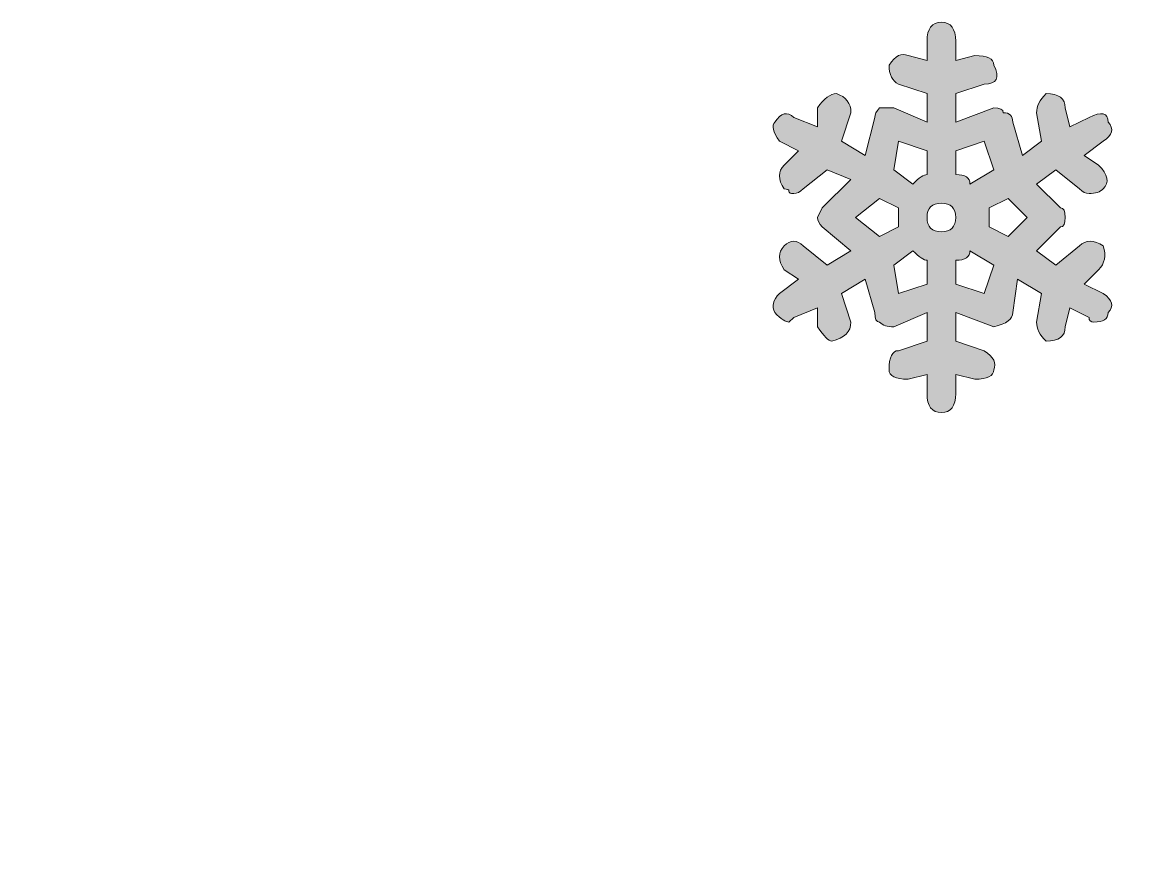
# Model space of a CAD drawing. Header units: inches. Extents: x 89 to 991, y -981 to -100.
# Drawn here: x 173.7 to 258.3, y -241.9 to -177.4 of the extents above; entities that cross this region are included whole.
import ezdxf

# ---------------------------------------------------------------- set-up
doc = ezdxf.new("R2010")
doc.units = ezdxf.units.IN
doc.header["$MEASUREMENT"] = 0
doc.layers.add('Layer 1', color=7, linetype='Continuous')

# ---------------------------------------------------------------- blocks, each defined once
blk = doc.blocks.new('block 2')
at = {"layer": 'Layer 1', "true_color": 0xffffff}
h = blk.add_hatch(color=7, dxfattribs=at)
h.dxf.hatch_style = 2
edge = h.paths.add_edge_path()
edge.add_spline(control_points=[(230.859, -199.471), (231.341, -199.957), (231.702, -200.194), (231.945, -200.194), (231.945, -200.194), (232.305, -199.832), (232.305, -199.832), (232.305, -199.832), (234.115, -199.109), (234.115, -199.109), (234.115, -199.109), (234.115, -200.556), (234.115, -200.556), (234.594, -201.279), (234.958, -201.641), (235.2, -201.641), (236.161, -201.403), (236.646, -200.917), (236.646, -200.194), (236.646, -200.194), (235.924, -198.024), (235.924, -198.024), (235.924, -198.024), (237.731, -196.94), (237.731, -196.94), (237.731, -196.94), (238.456, -199.471), (238.456, -199.471), (238.456, -199.957), (238.574, -200.194), (238.816, -200.194), (239.053, -200.438), (239.414, -200.556), (239.902, -200.556), (239.902, -200.556), (242.433, -199.471), (242.433, -199.471), (242.433, -199.471), (242.433, -201.641), (242.433, -201.641), (242.433, -201.641), (240.262, -202.364), (240.262, -202.364), (239.778, -202.364), (239.541, -202.85), (239.541, -203.81), (239.541, -204.296), (240.02, -204.533), (240.987, -204.533), (240.987, -204.533), (242.433, -204.173), (242.433, -204.173), (242.433, -204.173), (242.433, -205.619), (242.433, -205.619), (242.433, -206.585), (242.793, -207.066), (243.518, -207.066), (244.239, -207.066), (244.603, -206.585), (244.603, -205.619), (244.603, -205.619), (244.603, -204.173), (244.603, -204.173), (244.603, -204.173), (246.049, -204.533), (246.049, -204.533), (247.01, -204.533), (247.495, -204.296), (247.495, -203.81), (247.732, -203.33), (247.495, -202.85), (246.773, -202.364), (246.773, -202.364), (244.603, -201.641), (244.603, -201.641), (244.603, -201.641), (244.603, -199.471), (244.603, -199.471), (244.603, -199.471), (247.495, -200.556), (247.495, -200.556), (248.456, -200.318), (248.941, -199.957), (248.941, -199.471), (248.941, -199.471), (249.304, -196.94), (249.304, -196.94), (249.304, -196.94), (251.111, -198.024), (251.111, -198.024), (251.111, -198.024), (250.75, -200.194), (250.75, -200.194), (250.75, -200.68), (250.987, -201.161), (251.472, -201.641), (252.433, -201.641), (252.921, -201.279), (252.921, -200.556), (252.921, -200.556), (253.282, -199.109), (253.282, -199.109), (253.282, -199.109), (254.728, -199.832), (254.728, -199.832), (254.728, -200.076), (254.846, -200.194), (255.091, -200.194), (255.813, -200.194), (256.174, -199.957), (256.174, -199.471), (256.656, -198.99), (256.537, -198.51), (255.813, -198.024), (255.813, -198.024), (254.367, -197.301), (254.367, -197.301), (254.367, -197.301), (255.452, -196.216), (255.452, -196.216), (255.931, -195.736), (256.05, -195.132), (255.813, -194.407), (255.091, -193.928), (254.485, -193.928), (254.006, -194.407), (254.006, -194.407), (252.196, -195.855), (252.196, -195.855), (252.196, -195.855), (250.75, -194.77), (250.75, -194.77), (250.75, -194.77), (252.557, -192.961), (252.557, -192.961), (252.797, -192.961), (252.921, -192.725), (252.921, -192.238), (252.921, -191.758), (252.797, -191.515), (252.557, -191.515), (252.557, -191.515), (250.75, -189.707), (250.75, -189.707), (250.75, -189.707), (252.196, -188.622), (252.196, -188.622), (252.196, -188.622), (254.006, -190.068), (254.006, -190.068), (254.243, -190.312), (254.485, -190.43), (254.728, -190.43), (255.21, -190.43), (255.57, -190.312), (255.813, -190.068), (256.292, -189.588), (256.174, -188.983), (255.452, -188.26), (255.452, -188.26), (254.367, -187.537), (254.367, -187.537), (254.367, -187.537), (255.813, -186.452), (255.813, -186.452), (256.537, -185.971), (256.656, -185.492), (256.174, -185.006), (256.174, -184.283), (255.689, -184.163), (254.728, -184.644), (254.728, -184.644), (253.282, -185.367), (253.282, -185.367), (253.282, -185.367), (252.921, -183.921), (252.921, -183.921), (252.921, -183.198), (252.433, -182.836), (251.472, -182.836), (250.987, -183.322), (250.75, -183.802), (250.75, -184.283), (250.75, -184.283), (251.111, -186.452), (251.111, -186.452), (251.111, -186.452), (249.665, -187.537), (249.665, -187.537), (249.665, -187.537), (248.941, -185.006), (248.941, -185.006), (248.941, -184.525), (248.699, -184.283), (248.219, -184.283), (248.219, -184.045), (247.977, -183.921), (247.495, -183.921), (247.495, -183.921), (244.603, -185.006), (244.603, -185.006), (244.603, -185.006), (244.603, -182.836), (244.603, -182.836), (244.603, -182.836), (246.773, -182.113), (246.773, -182.113), (247.732, -182.113), (247.977, -181.632), (247.495, -180.665), (247.495, -180.186), (247.01, -179.942), (246.049, -179.942), (246.049, -179.942), (244.603, -180.304), (244.603, -180.304), (244.603, -180.304), (244.603, -178.857), (244.603, -178.857), (244.603, -177.897), (244.239, -177.411), (243.518, -177.411), (242.793, -177.411), (242.433, -177.897), (242.433, -178.857), (242.433, -178.857), (242.433, -180.304), (242.433, -180.304), (242.433, -180.304), (240.987, -179.942), (240.987, -179.942), (240.499, -179.705), (240.02, -179.942), (239.541, -180.665), (239.541, -181.39), (239.778, -181.876), (240.262, -182.113), (240.262, -182.113), (242.433, -182.836), (242.433, -182.836), (242.433, -182.836), (242.433, -185.006), (242.433, -185.006), (242.433, -185.006), (239.902, -183.921), (239.902, -183.921), (239.902, -183.921), (238.816, -183.921), (238.816, -183.921), (238.574, -184.163), (238.456, -184.407), (238.456, -184.644), (238.456, -184.644), (237.731, -187.537), (237.731, -187.537), (237.731, -187.537), (235.924, -186.452), (235.924, -186.452), (235.924, -186.452), (236.646, -184.283), (236.646, -184.283), (236.646, -183.559), (236.285, -183.079), (235.561, -182.836), (235.076, -182.836), (234.594, -183.198), (234.115, -183.921), (234.115, -183.921), (234.115, -185.367), (234.115, -185.367), (234.115, -185.367), (232.305, -184.644), (232.305, -184.644), (231.821, -184.163), (231.341, -184.283), (230.859, -185.006), (230.617, -185.248), (230.736, -185.729), (231.223, -186.452), (231.223, -186.452), (232.669, -187.175), (232.669, -187.175), (232.669, -187.175), (231.584, -188.26), (231.584, -188.26), (231.096, -188.746), (231.096, -189.345), (231.584, -190.068), (231.821, -190.068), (231.945, -190.13), (231.945, -190.249), (231.945, -190.374), (232.063, -190.43), (232.305, -190.43), (232.545, -190.43), (232.787, -190.312), (233.03, -190.068), (233.03, -190.068), (234.839, -188.622), (234.839, -188.622), (234.839, -188.622), (236.646, -189.345), (236.646, -189.345), (236.646, -189.345), (234.476, -191.515), (234.476, -191.515), (234.476, -191.515), (234.115, -192.238), (234.115, -192.238), (234.115, -192.481), (234.233, -192.725), (234.476, -192.961), (234.476, -192.961), (236.646, -194.77), (236.646, -194.77), (236.646, -194.77), (234.839, -195.855), (234.839, -195.855), (234.839, -195.855), (233.03, -194.407), (233.03, -194.407), (232.545, -193.928), (232.063, -193.928), (231.584, -194.407), (231.096, -194.894), (231.096, -195.493), (231.584, -196.216), (231.584, -196.216), (232.669, -196.94), (232.669, -196.94), (232.669, -196.94), (231.223, -198.024), (231.223, -198.024), (230.736, -198.51), (230.617, -198.99), (230.859, -199.471)], knot_values=[0, 0, 0, 0, 1, 1, 1, 2, 2, 2, 3, 3, 3, 4, 4, 4, 5, 5, 5, 6, 6, 6, 7, 7, 7, 8, 8, 8, 9, 9, 9, 10, 10, 10, 11, 11, 11, 12, 12, 12, 13, 13, 13, 14, 14, 14, 15, 15, 15, 16, 16, 16, 17, 17, 17, 18, 18, 18, 19, 19, 19, 20, 20, 20, 21, 21, 21, 22, 22, 22, 23, 23, 23, 24, 24, 24, 25, 25, 25, 26, 26, 26, 27, 27, 27, 28, 28, 28, 29, 29, 29, 30, 30, 30, 31, 31, 31, 32, 32, 32, 33, 33, 33, 34, 34, 34, 35, 35, 35, 36, 36, 36, 37, 37, 37, 38, 38, 38, 39, 39, 39, 40, 40, 40, 41, 41, 41, 42, 42, 42, 43, 43, 43, 44, 44, 44, 45, 45, 45, 46, 46, 46, 47, 47, 47, 48, 48, 48, 49, 49, 49, 50, 50, 50, 51, 51, 51, 52, 52, 52, 53, 53, 53, 54, 54, 54, 55, 55, 55, 56, 56, 56, 57, 57, 57, 58, 58, 58, 59, 59, 59, 60, 60, 60, 61, 61, 61, 62, 62, 62, 63, 63, 63, 64, 64, 64, 65, 65, 65, 66, 66, 66, 67, 67, 67, 68, 68, 68, 69, 69, 69, 70, 70, 70, 71, 71, 71, 72, 72, 72, 73, 73, 73, 74, 74, 74, 75, 75, 75, 76, 76, 76, 77, 77, 77, 78, 78, 78, 79, 79, 79, 80, 80, 80, 81, 81, 81, 82, 82, 82, 83, 83, 83, 84, 84, 84, 85, 85, 85, 86, 86, 86, 87, 87, 87, 88, 88, 88, 89, 89, 89, 90, 90, 90, 91, 91, 91, 92, 92, 92, 93, 93, 93, 94, 94, 94, 95, 95, 95, 96, 96, 96, 97, 97, 97, 98, 98, 98, 99, 99, 99, 100, 100, 100, 101, 101, 101, 102, 102, 102, 103, 103, 103, 104, 104, 104, 105, 105, 105, 106, 106, 106, 107, 107, 107, 108, 108, 108, 109, 109, 109, 110, 110, 110, 111, 111, 111, 112, 112, 112, 112], degree=3, periodic=1)
edge = h.paths.add_edge_path()
edge.add_spline(control_points=[(242.433, -197.301), (242.433, -197.301), (240.262, -198.024), (240.262, -198.024), (240.262, -198.024), (239.902, -195.855), (239.902, -195.855), (239.902, -195.855), (241.348, -194.77), (241.348, -194.77), (241.827, -195.256), (242.19, -195.493), (242.433, -195.493), (242.433, -195.493), (242.433, -197.301), (242.433, -197.301)], knot_values=[0, 0, 0, 0, 1, 1, 1, 2, 2, 2, 3, 3, 3, 4, 4, 4, 5, 5, 5, 5], degree=3, periodic=1)
edge = h.paths.add_edge_path()
edge.add_spline(control_points=[(246.773, -198.024), (246.773, -198.024), (244.603, -197.301), (244.603, -197.301), (244.603, -197.301), (244.603, -195.493), (244.603, -195.493), (245.325, -195.493), (245.688, -195.256), (245.688, -194.77), (245.688, -194.77), (247.495, -195.855), (247.495, -195.855), (247.495, -195.855), (246.773, -198.024), (246.773, -198.024)], knot_values=[0, 0, 0, 0, 1, 1, 1, 2, 2, 2, 3, 3, 3, 4, 4, 4, 5, 5, 5, 5], degree=3, periodic=1)
h.paths.add_polyline_path([(248.58, -190.791), (250.026, -192.238), (248.58, -193.684), (247.134, -192.961), (247.134, -192.238), (247.134, -191.515)])
edge = h.paths.add_edge_path()
edge.add_spline(control_points=[(244.603, -187.175), (244.603, -187.175), (246.773, -186.452), (246.773, -186.452), (246.773, -186.452), (247.495, -188.622), (247.495, -188.622), (247.495, -188.622), (245.688, -189.707), (245.688, -189.707), (245.688, -189.227), (245.325, -188.983), (244.603, -188.983), (244.603, -188.983), (244.603, -187.175), (244.603, -187.175)], knot_values=[0, 0, 0, 0, 1, 1, 1, 2, 2, 2, 3, 3, 3, 4, 4, 4, 5, 5, 5, 5], degree=3, periodic=1)
edge = h.paths.add_edge_path()
edge.add_spline(control_points=[(243.518, -191.153), (244.239, -191.153), (244.603, -191.515), (244.603, -192.238), (244.603, -192.961), (244.239, -193.324), (243.518, -193.324), (242.793, -193.324), (242.433, -192.961), (242.433, -192.238), (242.433, -191.515), (242.793, -191.153), (243.518, -191.153)], knot_values=[0, 0, 0, 0, 1, 1, 1, 2, 2, 2, 3, 3, 3, 4, 4, 4, 4], degree=3, periodic=1)
edge = h.paths.add_edge_path()
edge.add_spline(control_points=[(240.262, -186.452), (240.262, -186.452), (242.433, -187.175), (242.433, -187.175), (242.433, -187.175), (242.433, -188.983), (242.433, -188.983), (242.19, -188.983), (241.827, -189.227), (241.348, -189.707), (241.348, -189.707), (239.902, -188.622), (239.902, -188.622), (239.902, -188.622), (240.262, -186.452), (240.262, -186.452)], knot_values=[0, 0, 0, 0, 1, 1, 1, 2, 2, 2, 3, 3, 3, 4, 4, 4, 5, 5, 5, 5], degree=3, periodic=1)
h.paths.add_polyline_path([(238.816, -190.791), (240.262, -191.515), (240.262, -192.238), (240.262, -192.961), (238.816, -193.684), (237.007, -192.238)])
h = blk.add_hatch(color=7, dxfattribs=at)
h.dxf.hatch_style = 2
edge = h.paths.add_edge_path()
edge.add_spline(control_points=[(189.453, -433.451), (194.877, -440.92), (201.692, -446.831), (209.886, -451.17), (218.08, -455.51), (227.725, -457.68), (238.816, -457.68), (249.902, -457.68), (260.39, -453.758), (270.278, -445.926), (280.16, -438.089), (288.78, -428.207), (296.136, -416.273), (303.487, -404.338), (309.274, -391.319), (313.493, -377.216), (317.71, -363.112), (319.824, -349.793), (319.824, -337.255), (319.824, -332.915), (319.824, -328.638), (319.824, -324.416), (319.824, -320.202), (319.579, -316.043), (319.1, -311.941), (319.1, -311.941), (318.739, -307.239), (318.739, -307.239), (318.015, -293.016), (316.687, -279.336), (314.759, -266.193), (312.828, -253.055), (310.782, -241.483), (308.612, -231.475), (306.441, -221.475), (304.209, -213.456), (301.923, -207.427), (299.629, -201.403), (297.763, -198.386), (296.317, -198.386), (292.213, -198.386), (288.661, -199.291), (285.648, -201.099), (282.63, -202.907), (280.098, -205.019), (278.055, -207.427), (276.003, -209.839), (274.495, -212.19), (273.534, -214.479), (272.567, -216.773), (272.088, -218.276), (272.088, -218.999), (272.088, -220.209), (272.809, -224.062), (274.258, -230.572), (275.704, -237.082), (277.33, -244.981), (279.14, -254.259), (280.947, -263.543), (282.694, -273.669), (284.383, -284.636), (286.065, -295.611), (287.274, -306.396), (287.999, -317.003), (282.449, -318.935), (277.026, -321.043), (271.724, -323.332), (266.419, -325.626), (261.239, -328.096), (256.174, -330.745), (253.282, -323.513), (249.243, -317.183), (244.059, -311.759), (238.873, -306.334), (232.427, -303.623), (224.712, -303.623), (218.204, -303.623), (211.873, -305.673), (205.726, -309.77), (199.578, -313.873), (194.155, -319.235), (189.453, -325.863), (184.752, -332.497), (180.955, -339.966), (178.061, -348.284), (175.169, -356.602), (173.723, -364.982), (173.723, -373.418), (173.723, -385.471), (174.988, -396.62), (177.519, -406.87), (180.05, -417.114), (184.028, -425.974), (189.453, -433.451)], knot_values=[0, 0, 0, 0, 1, 1, 1, 2, 2, 2, 3, 3, 3, 4, 4, 4, 5, 5, 5, 6, 6, 6, 7, 7, 7, 8, 8, 8, 9, 9, 9, 10, 10, 10, 11, 11, 11, 12, 12, 12, 13, 13, 13, 14, 14, 14, 15, 15, 15, 16, 16, 16, 17, 17, 17, 18, 18, 18, 19, 19, 19, 20, 20, 20, 21, 21, 21, 22, 22, 22, 23, 23, 23, 24, 24, 24, 25, 25, 25, 26, 26, 26, 27, 27, 27, 28, 28, 28, 29, 29, 29, 30, 30, 30, 31, 31, 31, 31], degree=3, periodic=1)
edge = h.paths.add_edge_path()
edge.add_spline(control_points=[(287.638, -221.531), (287.393, -220.808), (287.514, -220.446), (287.999, -220.446), (288.723, -219.723), (289.084, -219.847), (289.084, -220.808), (293.18, -235.035), (296.435, -249.739), (298.848, -264.927), (301.255, -280.117), (302.701, -295.186), (303.188, -310.132), (304.871, -310.375), (306.317, -311.098), (307.526, -312.301), (308.73, -313.51), (309.336, -314.958), (309.336, -316.642), (309.336, -318.574), (308.73, -320.139), (307.526, -321.342), (306.317, -322.553), (304.871, -323.276), (303.188, -323.513), (302.943, -325.683), (302.825, -327.795), (302.825, -329.842), (302.825, -331.892), (302.701, -333.999), (302.464, -336.17), (301.979, -343.646), (301.199, -351.358), (300.113, -359.315), (299.028, -367.271), (297.34, -375.17), (295.051, -383.001), (292.757, -390.833), (289.862, -398.248), (286.372, -405.242), (282.875, -412.232), (278.472, -418.623), (273.173, -424.409), (272.928, -424.647), (272.685, -424.771), (272.448, -424.771), (272.206, -424.771), (271.964, -424.647), (271.724, -424.409), (271.482, -424.166), (271.482, -423.804), (271.724, -423.325), (276.789, -418.261), (281.065, -412.17), (284.563, -405.061), (288.055, -397.947), (291.009, -390.416), (293.425, -382.459), (295.829, -374.503), (297.639, -366.491), (298.848, -358.41), (300.051, -350.336), (300.776, -342.922), (301.018, -336.17), (301.018, -333.999), (301.075, -331.83), (301.199, -329.66), (301.317, -327.491), (301.379, -325.445), (301.379, -323.513), (297.763, -322.79), (295.956, -320.501), (295.956, -316.642), (295.956, -313.024), (297.763, -310.855), (301.379, -310.132), (300.894, -295.186), (299.51, -280.179), (297.221, -265.107), (294.927, -250.043), (291.734, -235.516), (287.638, -221.531)], knot_values=[0, 0, 0, 0, 1, 1, 1, 2, 2, 2, 3, 3, 3, 4, 4, 4, 5, 5, 5, 6, 6, 6, 7, 7, 7, 8, 8, 8, 9, 9, 9, 10, 10, 10, 11, 11, 11, 12, 12, 12, 13, 13, 13, 14, 14, 14, 15, 15, 15, 16, 16, 16, 17, 17, 17, 18, 18, 18, 19, 19, 19, 20, 20, 20, 21, 21, 21, 22, 22, 22, 23, 23, 23, 24, 24, 24, 25, 25, 25, 26, 26, 26, 27, 27, 27, 27], degree=3, periodic=1)
edge = h.paths.add_edge_path()
edge.add_spline(control_points=[(255.091, -352.082), (255.813, -356.185), (256.174, -359.919), (256.174, -363.292), (256.174, -373.418), (254.367, -380.894), (250.75, -385.714), (247.134, -390.534), (243.157, -392.947), (238.816, -392.947), (233.991, -392.947), (230.138, -391.139), (227.243, -387.522), (224.351, -383.906), (222.905, -379.691), (222.905, -374.865), (222.905, -368.598), (225.555, -362.512), (230.859, -356.602), (236.161, -350.697), (243.157, -345.092), (251.836, -339.786), (253.282, -343.888), (254.367, -347.985), (255.091, -352.082)], knot_values=[0, 0, 0, 0, 1, 1, 1, 2, 2, 2, 3, 3, 3, 4, 4, 4, 5, 5, 5, 6, 6, 6, 7, 7, 7, 8, 8, 8, 8], degree=3, periodic=1)
edge = h.paths.add_edge_path()
edge.add_spline(control_points=[(184.572, -349.731), (186.984, -342.623), (190.175, -336.113), (194.155, -330.203), (198.132, -324.297), (202.653, -319.354), (207.715, -315.375), (212.778, -311.398), (217.84, -309.408), (222.905, -309.408), (228.689, -309.408), (233.934, -311.884), (238.636, -316.822), (243.337, -321.766), (247.01, -327.615), (249.665, -334.361), (240.499, -340.148), (233.086, -346.358), (227.423, -352.986), (221.758, -359.619), (218.925, -366.908), (218.925, -374.865), (218.925, -379.447), (219.65, -383.24), (221.096, -386.257), (222.542, -389.269), (224.351, -391.681), (226.521, -393.489), (228.689, -395.298), (230.978, -396.62), (233.391, -397.467), (235.798, -398.309), (237.968, -398.734), (239.902, -398.734), (243.997, -398.734), (247.552, -397.648), (250.57, -395.478), (253.581, -393.309), (256.112, -390.596), (258.164, -387.342), (260.21, -384.087), (261.78, -380.352), (262.865, -376.131), (263.95, -371.915), (264.491, -367.875), (264.491, -364.016), (264.491, -360.886), (264.007, -356.727), (263.045, -351.54), (262.079, -346.358), (260.633, -340.995), (258.707, -335.447), (263.045, -333.039), (267.747, -330.689), (272.809, -328.394), (277.874, -326.106), (282.937, -323.999), (287.999, -322.067), (287.999, -323.513), (288.055, -325.084), (288.179, -326.767), (288.298, -328.456), (288.36, -330.022), (288.36, -331.468), (288.36, -342.08), (286.79, -353.652), (283.658, -366.185), (280.524, -378.724), (276.302, -390.291), (271.002, -400.903), (265.695, -411.509), (259.548, -420.37), (252.557, -427.484), (245.562, -434.591), (238.092, -438.151), (230.138, -438.151), (214.224, -438.151), (202.053, -432.184), (193.611, -420.25), (185.175, -408.317), (180.955, -391.619), (180.955, -370.164), (180.955, -363.654), (182.164, -356.846), (184.572, -349.731)], knot_values=[0, 0, 0, 0, 1, 1, 1, 2, 2, 2, 3, 3, 3, 4, 4, 4, 5, 5, 5, 6, 6, 6, 7, 7, 7, 8, 8, 8, 9, 9, 9, 10, 10, 10, 11, 11, 11, 12, 12, 12, 13, 13, 13, 14, 14, 14, 15, 15, 15, 16, 16, 16, 17, 17, 17, 18, 18, 18, 19, 19, 19, 20, 20, 20, 21, 21, 21, 22, 22, 22, 23, 23, 23, 24, 24, 24, 25, 25, 25, 26, 26, 26, 27, 27, 27, 28, 28, 28, 28], degree=3, periodic=1)
at = {"layer": 'Layer 1', "lineweight": 0}
for points in [[(238.816, -190.791), (240.262, -191.515), (240.262, -192.238), (240.262, -192.961), (238.816, -193.684), (237.007, -192.238), (238.816, -190.791)], [(248.58, -190.791), (250.026, -192.238), (248.58, -193.684), (247.134, -192.961), (247.134, -192.238), (247.134, -191.515), (248.58, -190.791)]]:
    blk.add_lwpolyline(points, dxfattribs=at)
for points, knots in [([(230.859, -199.471), (231.341, -199.957), (231.702, -200.194), (231.945, -200.194), (231.945, -200.194), (232.305, -199.832), (232.305, -199.832), (232.305, -199.832), (234.115, -199.109), (234.115, -199.109), (234.115, -199.109), (234.115, -200.556), (234.115, -200.556), (234.594, -201.279), (234.958, -201.641), (235.2, -201.641), (236.161, -201.403), (236.646, -200.917), (236.646, -200.194), (236.646, -200.194), (235.924, -198.024), (235.924, -198.024), (235.924, -198.024), (237.731, -196.94), (237.731, -196.94), (237.731, -196.94), (238.456, -199.471), (238.456, -199.471), (238.456, -199.957), (238.574, -200.194), (238.816, -200.194), (239.053, -200.438), (239.414, -200.556), (239.902, -200.556), (239.902, -200.556), (242.433, -199.471), (242.433, -199.471), (242.433, -199.471), (242.433, -201.641), (242.433, -201.641), (242.433, -201.641), (240.262, -202.364), (240.262, -202.364), (239.778, -202.364), (239.541, -202.85), (239.541, -203.81), (239.541, -204.296), (240.02, -204.533), (240.987, -204.533), (240.987, -204.533), (242.433, -204.173), (242.433, -204.173), (242.433, -204.173), (242.433, -205.619), (242.433, -205.619), (242.433, -206.585), (242.793, -207.066), (243.518, -207.066), (244.239, -207.066), (244.603, -206.585), (244.603, -205.619), (244.603, -205.619), (244.603, -204.173), (244.603, -204.173), (244.603, -204.173), (246.049, -204.533), (246.049, -204.533), (247.01, -204.533), (247.495, -204.296), (247.495, -203.81), (247.732, -203.33), (247.495, -202.85), (246.773, -202.364), (246.773, -202.364), (244.603, -201.641), (244.603, -201.641), (244.603, -201.641), (244.603, -199.471), (244.603, -199.471), (244.603, -199.471), (247.495, -200.556), (247.495, -200.556), (248.456, -200.318), (248.941, -199.957), (248.941, -199.471), (248.941, -199.471), (249.304, -196.94), (249.304, -196.94), (249.304, -196.94), (251.111, -198.024), (251.111, -198.024), (251.111, -198.024), (250.75, -200.194), (250.75, -200.194), (250.75, -200.68), (250.987, -201.161), (251.472, -201.641), (252.433, -201.641), (252.921, -201.279), (252.921, -200.556), (252.921, -200.556), (253.282, -199.109), (253.282, -199.109), (253.282, -199.109), (254.728, -199.832), (254.728, -199.832), (254.728, -200.076), (254.846, -200.194), (255.091, -200.194), (255.813, -200.194), (256.174, -199.957), (256.174, -199.471), (256.656, -198.99), (256.537, -198.51), (255.813, -198.024), (255.813, -198.024), (254.367, -197.301), (254.367, -197.301), (254.367, -197.301), (255.452, -196.216), (255.452, -196.216), (255.931, -195.736), (256.05, -195.132), (255.813, -194.407), (255.091, -193.928), (254.485, -193.928), (254.006, -194.407), (254.006, -194.407), (252.196, -195.855), (252.196, -195.855), (252.196, -195.855), (250.75, -194.77), (250.75, -194.77), (250.75, -194.77), (252.557, -192.961), (252.557, -192.961), (252.797, -192.961), (252.921, -192.725), (252.921, -192.238), (252.921, -191.758), (252.797, -191.515), (252.557, -191.515), (252.557, -191.515), (250.75, -189.707), (250.75, -189.707), (250.75, -189.707), (252.196, -188.622), (252.196, -188.622), (252.196, -188.622), (254.006, -190.068), (254.006, -190.068), (254.243, -190.312), (254.485, -190.43), (254.728, -190.43), (255.21, -190.43), (255.57, -190.312), (255.813, -190.068), (256.292, -189.588), (256.174, -188.983), (255.452, -188.26), (255.452, -188.26), (254.367, -187.537), (254.367, -187.537), (254.367, -187.537), (255.813, -186.452), (255.813, -186.452), (256.537, -185.971), (256.656, -185.492), (256.174, -185.006), (256.174, -184.283), (255.689, -184.163), (254.728, -184.644), (254.728, -184.644), (253.282, -185.367), (253.282, -185.367), (253.282, -185.367), (252.921, -183.921), (252.921, -183.921), (252.921, -183.198), (252.433, -182.836), (251.472, -182.836), (250.987, -183.322), (250.75, -183.802), (250.75, -184.283), (250.75, -184.283), (251.111, -186.452), (251.111, -186.452), (251.111, -186.452), (249.665, -187.537), (249.665, -187.537), (249.665, -187.537), (248.941, -185.006), (248.941, -185.006), (248.941, -184.525), (248.699, -184.283), (248.219, -184.283), (248.219, -184.045), (247.977, -183.921), (247.495, -183.921), (247.495, -183.921), (244.603, -185.006), (244.603, -185.006), (244.603, -185.006), (244.603, -182.836), (244.603, -182.836), (244.603, -182.836), (246.773, -182.113), (246.773, -182.113), (247.732, -182.113), (247.977, -181.632), (247.495, -180.665), (247.495, -180.186), (247.01, -179.942), (246.049, -179.942), (246.049, -179.942), (244.603, -180.304), (244.603, -180.304), (244.603, -180.304), (244.603, -178.857), (244.603, -178.857), (244.603, -177.897), (244.239, -177.411), (243.518, -177.411), (242.793, -177.411), (242.433, -177.897), (242.433, -178.857), (242.433, -178.857), (242.433, -180.304), (242.433, -180.304), (242.433, -180.304), (240.987, -179.942), (240.987, -179.942), (240.499, -179.705), (240.02, -179.942), (239.541, -180.665), (239.541, -181.39), (239.778, -181.876), (240.262, -182.113), (240.262, -182.113), (242.433, -182.836), (242.433, -182.836), (242.433, -182.836), (242.433, -185.006), (242.433, -185.006), (242.433, -185.006), (239.902, -183.921), (239.902, -183.921), (239.902, -183.921), (238.816, -183.921), (238.816, -183.921), (238.574, -184.163), (238.456, -184.407), (238.456, -184.644), (238.456, -184.644), (237.731, -187.537), (237.731, -187.537), (237.731, -187.537), (235.924, -186.452), (235.924, -186.452), (235.924, -186.452), (236.646, -184.283), (236.646, -184.283), (236.646, -183.559), (236.285, -183.079), (235.561, -182.836), (235.076, -182.836), (234.594, -183.198), (234.115, -183.921), (234.115, -183.921), (234.115, -185.367), (234.115, -185.367), (234.115, -185.367), (232.305, -184.644), (232.305, -184.644), (231.821, -184.163), (231.341, -184.283), (230.859, -185.006), (230.617, -185.248), (230.736, -185.729), (231.223, -186.452), (231.223, -186.452), (232.669, -187.175), (232.669, -187.175), (232.669, -187.175), (231.584, -188.26), (231.584, -188.26), (231.096, -188.746), (231.096, -189.345), (231.584, -190.068), (231.821, -190.068), (231.945, -190.13), (231.945, -190.249), (231.945, -190.374), (232.063, -190.43), (232.305, -190.43), (232.545, -190.43), (232.787, -190.312), (233.03, -190.068), (233.03, -190.068), (234.839, -188.622), (234.839, -188.622), (234.839, -188.622), (236.646, -189.345), (236.646, -189.345), (236.646, -189.345), (234.476, -191.515), (234.476, -191.515), (234.476, -191.515), (234.115, -192.238), (234.115, -192.238), (234.115, -192.481), (234.233, -192.725), (234.476, -192.961), (234.476, -192.961), (236.646, -194.77), (236.646, -194.77), (236.646, -194.77), (234.839, -195.855), (234.839, -195.855), (234.839, -195.855), (233.03, -194.407), (233.03, -194.407), (232.545, -193.928), (232.063, -193.928), (231.584, -194.407), (231.096, -194.894), (231.096, -195.493), (231.584, -196.216), (231.584, -196.216), (232.669, -196.94), (232.669, -196.94), (232.669, -196.94), (231.223, -198.024), (231.223, -198.024), (230.736, -198.51), (230.617, -198.99), (230.859, -199.471)], [0, 0, 0, 0, 1, 1, 1, 2, 2, 2, 3, 3, 3, 4, 4, 4, 5, 5, 5, 6, 6, 6, 7, 7, 7, 8, 8, 8, 9, 9, 9, 10, 10, 10, 11, 11, 11, 12, 12, 12, 13, 13, 13, 14, 14, 14, 15, 15, 15, 16, 16, 16, 17, 17, 17, 18, 18, 18, 19, 19, 19, 20, 20, 20, 21, 21, 21, 22, 22, 22, 23, 23, 23, 24, 24, 24, 25, 25, 25, 26, 26, 26, 27, 27, 27, 28, 28, 28, 29, 29, 29, 30, 30, 30, 31, 31, 31, 32, 32, 32, 33, 33, 33, 34, 34, 34, 35, 35, 35, 36, 36, 36, 37, 37, 37, 38, 38, 38, 39, 39, 39, 40, 40, 40, 41, 41, 41, 42, 42, 42, 43, 43, 43, 44, 44, 44, 45, 45, 45, 46, 46, 46, 47, 47, 47, 48, 48, 48, 49, 49, 49, 50, 50, 50, 51, 51, 51, 52, 52, 52, 53, 53, 53, 54, 54, 54, 55, 55, 55, 56, 56, 56, 57, 57, 57, 58, 58, 58, 59, 59, 59, 60, 60, 60, 61, 61, 61, 62, 62, 62, 63, 63, 63, 64, 64, 64, 65, 65, 65, 66, 66, 66, 67, 67, 67, 68, 68, 68, 69, 69, 69, 70, 70, 70, 71, 71, 71, 72, 72, 72, 73, 73, 73, 74, 74, 74, 75, 75, 75, 76, 76, 76, 77, 77, 77, 78, 78, 78, 79, 79, 79, 80, 80, 80, 81, 81, 81, 82, 82, 82, 83, 83, 83, 84, 84, 84, 85, 85, 85, 86, 86, 86, 87, 87, 87, 88, 88, 88, 89, 89, 89, 90, 90, 90, 91, 91, 91, 92, 92, 92, 93, 93, 93, 94, 94, 94, 95, 95, 95, 96, 96, 96, 97, 97, 97, 98, 98, 98, 99, 99, 99, 100, 100, 100, 101, 101, 101, 102, 102, 102, 103, 103, 103, 104, 104, 104, 105, 105, 105, 106, 106, 106, 107, 107, 107, 108, 108, 108, 109, 109, 109, 110, 110, 110, 111, 111, 111, 112, 112, 112, 112]), ([(240.262, -186.452), (240.262, -186.452), (242.433, -187.175), (242.433, -187.175), (242.433, -187.175), (242.433, -188.983), (242.433, -188.983), (242.19, -188.983), (241.827, -189.227), (241.348, -189.707), (241.348, -189.707), (239.902, -188.622), (239.902, -188.622), (239.902, -188.622), (240.262, -186.452), (240.262, -186.452)], [0, 0, 0, 0, 1, 1, 1, 2, 2, 2, 3, 3, 3, 4, 4, 4, 5, 5, 5, 5]), ([(244.603, -187.175), (244.603, -187.175), (246.773, -186.452), (246.773, -186.452), (246.773, -186.452), (247.495, -188.622), (247.495, -188.622), (247.495, -188.622), (245.688, -189.707), (245.688, -189.707), (245.688, -189.227), (245.325, -188.983), (244.603, -188.983), (244.603, -188.983), (244.603, -187.175), (244.603, -187.175)], [0, 0, 0, 0, 1, 1, 1, 2, 2, 2, 3, 3, 3, 4, 4, 4, 5, 5, 5, 5]), ([(243.518, -191.153), (244.239, -191.153), (244.603, -191.515), (244.603, -192.238), (244.603, -192.961), (244.239, -193.324), (243.518, -193.324), (242.793, -193.324), (242.433, -192.961), (242.433, -192.238), (242.433, -191.515), (242.793, -191.153), (243.518, -191.153)], [0, 0, 0, 0, 1, 1, 1, 2, 2, 2, 3, 3, 3, 4, 4, 4, 4]), ([(242.433, -197.301), (242.433, -197.301), (240.262, -198.024), (240.262, -198.024), (240.262, -198.024), (239.902, -195.855), (239.902, -195.855), (239.902, -195.855), (241.348, -194.77), (241.348, -194.77), (241.827, -195.256), (242.19, -195.493), (242.433, -195.493), (242.433, -195.493), (242.433, -197.301), (242.433, -197.301)], [0, 0, 0, 0, 1, 1, 1, 2, 2, 2, 3, 3, 3, 4, 4, 4, 5, 5, 5, 5]), ([(246.773, -198.024), (246.773, -198.024), (244.603, -197.301), (244.603, -197.301), (244.603, -197.301), (244.603, -195.493), (244.603, -195.493), (245.325, -195.493), (245.688, -195.256), (245.688, -194.77), (245.688, -194.77), (247.495, -195.855), (247.495, -195.855), (247.495, -195.855), (246.773, -198.024), (246.773, -198.024)], [0, 0, 0, 0, 1, 1, 1, 2, 2, 2, 3, 3, 3, 4, 4, 4, 5, 5, 5, 5]), ([(189.453, -433.451), (194.877, -440.92), (201.692, -446.831), (209.886, -451.17), (218.08, -455.51), (227.725, -457.68), (238.816, -457.68), (249.902, -457.68), (260.39, -453.758), (270.278, -445.926), (280.16, -438.089), (288.78, -428.207), (296.136, -416.273), (303.487, -404.338), (309.274, -391.319), (313.493, -377.216), (317.71, -363.112), (319.824, -349.793), (319.824, -337.255), (319.824, -332.915), (319.824, -328.638), (319.824, -324.416), (319.824, -320.202), (319.579, -316.043), (319.1, -311.941), (319.1, -311.941), (318.739, -307.239), (318.739, -307.239), (318.015, -293.016), (316.687, -279.336), (314.759, -266.193), (312.828, -253.055), (310.782, -241.483), (308.612, -231.475), (306.441, -221.475), (304.209, -213.456), (301.923, -207.427), (299.629, -201.403), (297.763, -198.386), (296.317, -198.386), (292.213, -198.386), (288.661, -199.291), (285.648, -201.099), (282.63, -202.907), (280.098, -205.019), (278.055, -207.427), (276.003, -209.839), (274.495, -212.19), (273.534, -214.479), (272.567, -216.773), (272.088, -218.276), (272.088, -218.999), (272.088, -220.209), (272.809, -224.062), (274.258, -230.572), (275.704, -237.082), (277.33, -244.981), (279.14, -254.259), (280.947, -263.543), (282.694, -273.669), (284.383, -284.636), (286.065, -295.611), (287.274, -306.396), (287.999, -317.003), (282.449, -318.935), (277.026, -321.043), (271.724, -323.332), (266.419, -325.626), (261.239, -328.096), (256.174, -330.745), (253.282, -323.513), (249.243, -317.183), (244.059, -311.759), (238.873, -306.334), (232.427, -303.623), (224.712, -303.623), (218.204, -303.623), (211.873, -305.673), (205.726, -309.77), (199.578, -313.873), (194.155, -319.235), (189.453, -325.863), (184.752, -332.497), (180.955, -339.966), (178.061, -348.284), (175.169, -356.602), (173.723, -364.982), (173.723, -373.418), (173.723, -385.471), (174.988, -396.62), (177.519, -406.87), (180.05, -417.114), (184.028, -425.974), (189.453, -433.451)], [0, 0, 0, 0, 1, 1, 1, 2, 2, 2, 3, 3, 3, 4, 4, 4, 5, 5, 5, 6, 6, 6, 7, 7, 7, 8, 8, 8, 9, 9, 9, 10, 10, 10, 11, 11, 11, 12, 12, 12, 13, 13, 13, 14, 14, 14, 15, 15, 15, 16, 16, 16, 17, 17, 17, 18, 18, 18, 19, 19, 19, 20, 20, 20, 21, 21, 21, 22, 22, 22, 23, 23, 23, 24, 24, 24, 25, 25, 25, 26, 26, 26, 27, 27, 27, 28, 28, 28, 29, 29, 29, 30, 30, 30, 31, 31, 31, 31])]:
    blk.add_open_spline(points, degree=3, knots=knots, dxfattribs=at)

msp = doc.modelspace()

# ---------------------------------------------------------------- block references
at = {"layer": 'Layer 1'}
msp.add_blockref('block 2', (0, 0), dxfattribs=at)

doc.saveas('drawing.dxf')
